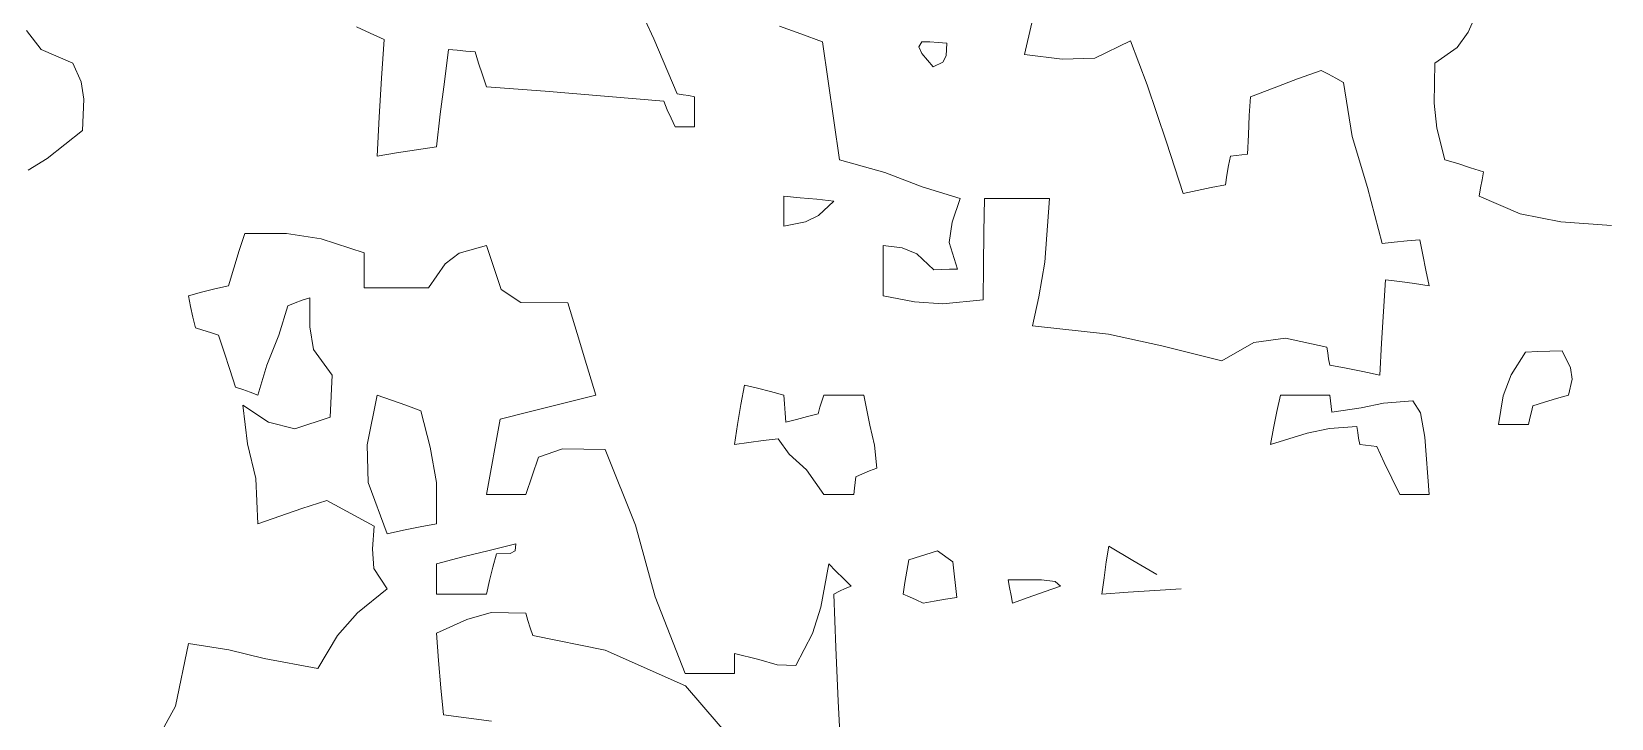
# Model space of a CAD drawing. Header units: millimetres. Extents: x 19901 to 59163, y 13732 to 30178.
# Drawn here: x 29835.7 to 30039.7, y 19697 to 19785.6 of the extents above; entities that cross this region are included whole.
import ezdxf

# ---------------------------------------------------------------- set-up
doc = ezdxf.new("R2010")
doc.units = ezdxf.units.MM
doc.layers.add('Verde', color=86, linetype='Continuous', lineweight=5)

msp = doc.modelspace()

# ---------------------------------------------------------------- linework, layer by layer
at = {"layer": 'Verde', "linetype": 'Continuous'}
for p, q in [((29913.72, 19789.68), (29916.04, 19784.71)), ((30021.24, 19785.56), (30022.64, 19788.76)), ((29964.86, 19786.76), (29963.93, 19782.67)), ((29834.98, 19785.79), (29836.88, 19783.31)), ((29879.39, 19785.44), (29877.62, 19786.24)), ((29881.21, 19784.61), (29879.39, 19785.44)), ((29880.87, 19779.62), (29881.21, 19784.61)), ((29916.04, 19784.71), (29919.06, 19777.59)), ((29935.03, 19785.35), (29932.26, 19786.36)), ((29937.8, 19784.33), (29935.03, 19785.35)), ((30019.8, 19783.59), (30021.24, 19785.56)), ((29836.88, 19783.31), (29840.96, 19781.56)), ((29889.52, 19783.32), (29888.97, 19779.16)), ((29890.63, 19783.23), (29889.52, 19783.32)), ((29891.76, 19783.13), (29890.63, 19783.23)), ((29892.94, 19783.04), (29891.76, 19783.13)), ((29893.4, 19781.56), (29892.94, 19783.04)), ((29938.54, 19779.26), (29937.8, 19784.33)), ((29950.26, 19783.66), (29950.64, 19784.33)), ((29950.64, 19782.82), (29950.26, 19783.66)), ((29950.64, 19784.33), (29951.68, 19784.31)), ((29952.11, 19781.1), (29950.64, 19782.82)), ((29951.68, 19784.31), (29952.76, 19784.24)), ((29952.76, 19784.24), (29953.87, 19784.15)), ((29953.8, 19782.5), (29953.35, 19781.71)), ((29953.87, 19784.15), (29953.8, 19782.5)), ((29963.93, 19782.67), (29968.78, 19782.1)), ((29972.98, 19782.23), (29977.59, 19784.43)), ((29977.59, 19784.43), (29979.77, 19778.75)), ((30016.92, 19781.56), (30019.8, 19783.59)), ((29840.96, 19781.56), (29842.06, 19779.15)), ((29893.89, 19780.06), (29893.4, 19781.56)), ((29953.35, 19781.71), (29952.11, 19781.1)), ((29968.78, 19782.1), (29972.98, 19782.23)), ((29999.19, 19779.53), (30002.24, 19780.64)), ((30002.24, 19780.64), (30003.17, 19780.15)), ((30016.84, 19776.42), (30016.92, 19781.56)), ((29842.06, 19779.15), (29842.39, 19776.9)), ((29880.57, 19774.61), (29880.87, 19779.62)), ((29888.97, 19779.16), (29888.44, 19774.98)), ((29894.41, 19778.52), (29893.89, 19780.06)), ((29902.01, 19777.94), (29894.41, 19778.52)), ((29939.28, 19774.18), (29938.54, 19779.26)), ((29979.77, 19778.75), (29982.24, 19771.36)), ((29993.1, 19777.22), (29996.15, 19778.4)), ((29996.15, 19778.4), (29999.19, 19779.53)), ((30003.17, 19780.15), (30004.11, 19779.62)), ((30004.11, 19779.62), (30005.1, 19779.07)), ((30005.1, 19779.07), (30006.25, 19772.09)), ((29842.39, 19776.9), (29842.25, 19772.89)), ((29909.65, 19777.31), (29902.01, 19777.94)), ((29917.31, 19776.67), (29909.65, 19777.31)), ((29917.77, 19775.56), (29917.31, 19776.67)), ((29919.06, 19777.59), (29919.8, 19777.5)), ((29919.8, 19777.5), (29920.54, 19777.38)), ((29920.54, 19777.38), (29921.28, 19777.22)), ((29921.28, 19777.22), (29921.28, 19775.93)), ((29992.94, 19774.8), (29993.1, 19777.22)), ((30017.18, 19773.19), (30016.84, 19776.42)), ((29880.29, 19769.56), (29880.57, 19774.61)), ((29888.44, 19774.98), (29887.95, 19770.76)), ((29918.26, 19774.46), (29917.77, 19775.56)), ((29918.79, 19773.35), (29918.26, 19774.46)), ((29921.28, 19775.93), (29921.28, 19774.64)), ((29921.28, 19774.64), (29921.28, 19773.35)), ((29992.83, 19772.33), (29992.94, 19774.8)), ((29842.25, 19772.89), (29837.66, 19769.28)), ((29919.62, 19773.35), (29918.79, 19773.35)), ((29920.45, 19773.35), (29919.62, 19773.35)), ((29921.28, 19773.35), (29920.45, 19773.35)), ((29940.02, 19769.1), (29939.28, 19774.18)), ((29992.73, 19769.84), (29992.83, 19772.33)), ((30018.21, 19769.1), (30017.18, 19773.19)), ((29885.37, 19770.39), (29882.81, 19770)), ((29887.95, 19770.76), (29885.37, 19770.39)), ((29982.24, 19771.36), (29984.42, 19764.76)), ((30006.25, 19772.09), (30008.2, 19765.53)), ((29837.66, 19769.28), (29835.22, 19767.75)), ((29882.81, 19770), (29880.29, 19769.56)), ((29945.87, 19767.44), (29940.02, 19769.1)), ((29990.06, 19767.13), (29990.27, 19768.36)), ((29990.27, 19768.36), (29990.52, 19769.56)), ((29990.52, 19769.56), (29991.26, 19769.65)), ((29991.26, 19769.65), (29991.99, 19769.75)), ((29991.99, 19769.75), (29992.73, 19769.84)), ((30019.87, 19768.61), (30018.21, 19769.1)), ((30021.54, 19768.08), (30019.87, 19768.61)), ((29950.69, 19765.59), (29945.87, 19767.44)), ((29989.87, 19765.87), (29990.06, 19767.13)), ((30023.2, 19767.53), (30021.54, 19768.08)), ((30022.83, 19765.47), (30023.01, 19766.51)), ((30023.01, 19766.51), (30023.2, 19767.53)), ((29932.82, 19764.39), (29934.94, 19764.2)), ((29932.82, 19763.1), (29932.82, 19764.39)), ((29934.94, 19764.2), (29937.09, 19764)), ((29955.62, 19764.12), (29950.69, 19765.59)), ((29954.56, 19761.05), (29955.62, 19764.12)), ((29958.76, 19764.12), (29958.67, 19759.77)), ((29961.53, 19764.12), (29958.76, 19764.12)), ((29964.33, 19764.12), (29961.53, 19764.12)), ((29967.16, 19764.12), (29964.33, 19764.12)), ((29966.54, 19755.88), (29967.16, 19764.12)), ((29984.42, 19764.76), (29986.21, 19765.13)), ((29986.21, 19765.13), (29988.03, 19765.5)), ((29988.03, 19765.5), (29989.87, 19765.87)), ((30008.2, 19765.53), (30010.09, 19758.3)), ((30022.64, 19764.39), (30022.83, 19765.47)), ((30027.95, 19762.14), (30022.64, 19764.39)), ((29932.82, 19761.81), (29932.82, 19763.1)), ((29937.09, 19764), (29939.28, 19763.75)), ((29939.28, 19763.75), (29937.32, 19761.9)), ((30033.18, 19761.08), (30027.95, 19762.14)), ((29932.82, 19760.52), (29932.82, 19761.81)), ((29935.64, 19761.07), (29932.82, 19760.52)), ((29937.32, 19761.9), (29935.64, 19761.07)), ((29954.16, 19758.41), (29954.56, 19761.05)), ((30039.72, 19760.61), (30033.18, 19761.08)), ((29862.48, 19757.37), (29863.21, 19759.59)), ((29863.21, 19759.59), (29868.58, 19759.58)), ((29868.58, 19759.58), (29873.07, 19758.89)), ((29873.07, 19758.89), (29878.63, 19757.1)), ((29890.87, 19757.04), (29894.41, 19758.02)), ((29894.41, 19758.02), (29896.3, 19752.37)), ((29945.65, 19758.02), (29948.11, 19757.72)), ((29945.65, 19755.9), (29945.65, 19758.02)), ((29955.25, 19754.98), (29954.16, 19758.41)), ((29958.67, 19759.77), (29958.6, 19755.41)), ((30010.09, 19758.3), (30011.68, 19758.48)), ((30011.68, 19758.48), (30013.32, 19758.64)), ((30013.32, 19758.64), (30014.98, 19758.76)), ((30014.98, 19758.76), (30015.35, 19756.82)), ((29861.76, 19755.13), (29862.48, 19757.37)), ((29878.63, 19757.1), (29878.63, 19755.62)), ((29889.06, 19755.65), (29890.87, 19757.04)), ((29945.65, 19753.75), (29945.65, 19755.9)), ((29948.11, 19757.72), (29949.99, 19756.97)), ((29949.99, 19756.97), (29952.2, 19754.88)), ((30015.35, 19756.82), (30015.75, 19754.86)), ((29861.09, 19752.85), (29861.76, 19755.13)), ((29878.63, 19755.62), (29878.63, 19754.12)), ((29878.63, 19754.12), (29878.63, 19752.58)), ((29886.94, 19752.58), (29889.06, 19755.65)), ((29952.2, 19754.88), (29953.22, 19754.95)), ((29953.22, 19754.95), (29954.24, 19754.97)), ((29954.24, 19754.97), (29955.25, 19754.98)), ((29958.6, 19755.41), (29958.57, 19751.01)), ((29965.74, 19751.43), (29966.54, 19755.88)), ((30015.75, 19754.86), (30016.18, 19752.85)), ((29855.92, 19751.56), (29857.61, 19752.02)), ((29857.61, 19752.02), (29859.34, 19752.46)), ((29859.34, 19752.46), (29861.09, 19752.85)), ((29878.63, 19752.58), (29881.4, 19752.58)), ((29881.4, 19752.58), (29884.17, 19752.58)), ((29884.17, 19752.58), (29886.94, 19752.58)), ((29896.3, 19752.37), (29898.87, 19750.68)), ((29945.65, 19751.56), (29945.65, 19753.75)), ((30010.55, 19753.59), (30010.28, 19749.53)), ((30012.4, 19753.38), (30010.55, 19753.59)), ((30014.27, 19753.13), (30012.4, 19753.38)), ((30016.18, 19752.85), (30014.27, 19753.13)), ((29856.2, 19750.18), (29855.92, 19751.56)), ((29856.5, 19748.79), (29856.2, 19750.18)), ((29868.75, 19750.27), (29867.6, 19746.46)), ((29869.68, 19750.63), (29868.75, 19750.27)), ((29870.62, 19750.98), (29869.68, 19750.63)), ((29871.61, 19751.28), (29870.62, 19750.98)), ((29871.61, 19747.55), (29871.61, 19751.28)), ((29898.87, 19750.68), (29904.94, 19750.64)), ((29904.94, 19750.64), (29906.14, 19746.67)), ((29949.68, 19750.76), (29945.65, 19751.56)), ((29953.38, 19750.51), (29949.68, 19750.76)), ((29958.57, 19751.01), (29953.38, 19750.51)), ((29964.94, 19747.68), (29965.74, 19751.43)), ((29856.84, 19747.41), (29856.5, 19748.79)), ((30010.28, 19749.53), (30010.02, 19745.44)), ((29857.79, 19747.13), (29856.84, 19747.41)), ((29858.78, 19746.82), (29857.79, 19747.13)), ((29859.79, 19746.48), (29858.78, 19746.82)), ((29860.53, 19744.26), (29859.79, 19746.48)), ((29867.6, 19746.46), (29866.02, 19742.6)), ((29872.07, 19744.62), (29871.61, 19747.55)), ((29906.14, 19746.67), (29907.34, 19742.7)), ((29974.75, 19746.61), (29964.94, 19747.68)), ((29981.63, 19745.09), (29974.75, 19746.61)), ((29997.61, 19746.06), (29993.54, 19745.52)), ((30002.98, 19744.91), (29997.61, 19746.06)), ((29861.27, 19742.02), (29860.53, 19744.26)), ((29874.47, 19741.31), (29872.07, 19744.62)), ((29989.41, 19743.16), (29981.63, 19745.09)), ((29993.54, 19745.52), (29989.41, 19743.16)), ((30003.08, 19744.17), (30002.98, 19744.91)), ((30003.19, 19743.41), (30003.08, 19744.17)), ((30010.02, 19745.44), (30009.81, 19741.31)), ((30026.77, 19741.36), (30028.64, 19744.27)), ((30028.64, 19744.27), (30030.21, 19744.36)), ((30030.21, 19744.36), (30031.78, 19744.42)), ((30031.78, 19744.42), (30033.35, 19744.45)), ((30033.35, 19744.45), (30034.43, 19742.27)), ((29862.01, 19739.74), (29861.27, 19742.02)), ((29866.02, 19742.6), (29864.87, 19738.73)), ((29907.34, 19742.7), (29908.54, 19738.73)), ((30003.35, 19742.61), (30003.19, 19743.41)), ((30005.48, 19742.21), (30003.35, 19742.61)), ((30007.62, 19741.77), (30005.48, 19742.21)), ((30009.81, 19741.31), (30007.62, 19741.77)), ((30034.43, 19742.27), (30034.64, 19740.79)), ((29862.94, 19739.44), (29862.01, 19739.74)), ((29874.38, 19739.53), (29874.47, 19741.31)), ((29927.28, 19737.5), (29927.74, 19740.02)), ((29927.74, 19740.02), (29929.41, 19739.62)), ((29929.41, 19739.62), (29931.09, 19739.19)), ((30025.72, 19738.65), (30026.77, 19741.36)), ((30034.64, 19740.79), (30034.18, 19738.73)), ((29863.88, 19739.09), (29862.94, 19739.44)), ((29864.87, 19738.73), (29863.88, 19739.09)), ((29874.2, 19735.87), (29874.29, 19737.71)), ((29874.29, 19737.71), (29874.38, 19739.53)), ((29879.02, 19732.32), (29880.29, 19738.73)), ((29880.29, 19738.73), (29882.14, 19738.08)), ((29882.14, 19738.08), (29884.01, 19737.41)), ((29908.54, 19738.73), (29899.75, 19736.51)), ((29931.09, 19739.19), (29932.82, 19738.73)), ((29932.82, 19738.73), (29932.91, 19737.59)), ((29932.91, 19737.59), (29933, 19736.42)), ((29937.46, 19737.16), (29937.71, 19737.96)), ((29937.71, 19737.96), (29937.99, 19738.73)), ((29937.99, 19738.73), (29939.68, 19738.73)), ((29939.68, 19738.73), (29941.41, 19738.73)), ((29941.41, 19738.73), (29943.16, 19738.73)), ((29943.16, 19738.73), (29943.92, 19734.87)), ((29996.52, 19736.6), (29996.98, 19738.73)), ((29996.98, 19738.73), (29999.1, 19738.73)), ((29999.1, 19738.73), (30001.23, 19738.73)), ((30001.23, 19738.73), (30003.35, 19738.73)), ((30003.35, 19738.73), (30003.44, 19737.99)), ((30003.44, 19737.99), (30003.53, 19737.25)), ((30007.4, 19737.1), (30010.29, 19737.71)), ((30010.29, 19737.71), (30014.06, 19737.99)), ((30014.06, 19737.99), (30015.06, 19736.43)), ((30025.14, 19734.94), (30025.72, 19738.65)), ((30031.07, 19737.8), (30029.57, 19737.34)), ((30032.62, 19738.27), (30031.07, 19737.8)), ((30034.18, 19738.73), (30032.62, 19738.27)), ((29862.93, 19737.44), (29866.26, 19735.24)), ((29863.56, 19732.46), (29862.93, 19737.44)), ((29869.64, 19734.37), (29874.2, 19735.87)), ((29884.01, 19737.41), (29885.92, 19736.7)), ((29885.92, 19736.7), (29887.14, 19732.03)), ((29896.19, 19735.62), (29894.41, 19725.9)), ((29899.75, 19736.51), (29896.19, 19735.62)), ((29926.84, 19734.94), (29927.28, 19737.5)), ((29933, 19736.42), (29933.09, 19735.22)), ((29933.09, 19735.22), (29934.48, 19735.59)), ((29934.48, 19735.59), (29935.86, 19735.96)), ((29935.86, 19735.96), (29937.25, 19736.33)), ((29937.25, 19736.33), (29937.46, 19737.16)), ((29996.08, 19734.48), (29996.52, 19736.6)), ((30003.53, 19737.25), (30003.63, 19736.51)), ((30003.63, 19736.51), (30007.4, 19737.1)), ((30015.06, 19736.43), (30015.61, 19733.3)), ((30029.2, 19735.77), (30029.01, 19734.94)), ((30029.38, 19736.58), (30029.2, 19735.77)), ((30029.57, 19737.34), (30029.38, 19736.58)), ((29866.26, 19735.24), (29869.64, 19734.37)), ((29926.45, 19732.36), (29926.84, 19734.94)), ((29943.92, 19734.87), (29944.55, 19732.25)), ((29995.69, 19732.36), (29996.08, 19734.48)), ((30000.41, 19733.8), (29995.69, 19732.36)), ((30003.3, 19734.4), (30000.41, 19733.8)), ((30006.86, 19734.67), (30003.3, 19734.4)), ((30006.95, 19733.92), (30006.86, 19734.67)), ((30007.07, 19733.16), (30006.95, 19733.92)), ((30026.43, 19734.94), (30025.14, 19734.94)), ((30027.72, 19734.94), (30026.43, 19734.94)), ((30029.01, 19734.94), (30027.72, 19734.94)), ((29864.62, 19727.95), (29863.56, 19732.46)), ((29879.15, 19727.47), (29879.02, 19732.32)), ((29887.14, 19732.03), (29887.96, 19727.45)), ((29901.12, 19730.73), (29904.23, 19731.8)), ((29904.23, 19731.8), (29909.74, 19731.71)), ((29909.74, 19731.71), (29913.67, 19721.96)), ((29928.3, 19732.63), (29926.45, 19732.36)), ((29930.17, 19732.88), (29928.3, 19732.63)), ((29932.08, 19733.1), (29930.17, 19732.88)), ((29933.53, 19731.09), (29932.08, 19733.1)), ((29944.55, 19732.25), (29944.82, 19729.31)), ((30007.23, 19732.36), (30007.07, 19733.16)), ((30007.96, 19732.27), (30007.23, 19732.36)), ((30008.7, 19732.17), (30007.96, 19732.27)), ((30009.44, 19732.08), (30008.7, 19732.17)), ((30010.39, 19730.05), (30009.44, 19732.08)), ((30015.61, 19733.3), (30016.18, 19725.9)), ((29899.49, 19725.9), (29901.12, 19730.73)), ((29935.74, 19729.08), (29933.53, 19731.09)), ((30011.38, 19727.99), (30010.39, 19730.05)), ((29864.87, 19722.11), (29864.62, 19727.95)), ((29881.58, 19720.82), (29879.15, 19727.47)), ((29887.96, 19727.45), (29887.95, 19722.11)), ((29937.99, 19725.9), (29935.74, 19729.08)), ((29942.05, 19727.46), (29941.96, 19726.7)), ((29942.14, 19728.2), (29942.05, 19727.46)), ((29943, 19728.57), (29942.14, 19728.2)), ((29943.9, 19728.94), (29943, 19728.57)), ((29944.82, 19729.31), (29943.9, 19728.94)), ((30012.4, 19725.9), (30011.38, 19727.99)), ((29894.41, 19725.9), (29896.08, 19725.9)), ((29896.08, 19725.9), (29897.76, 19725.9)), ((29897.76, 19725.9), (29899.49, 19725.9)), ((29939.28, 19725.9), (29937.99, 19725.9)), ((29940.57, 19725.9), (29939.28, 19725.9)), ((29941.87, 19725.9), (29940.57, 19725.9)), ((29941.96, 19726.7), (29941.87, 19725.9)), ((30013.62, 19725.9), (30012.4, 19725.9)), ((30014.89, 19725.9), (30013.62, 19725.9)), ((30016.18, 19725.9), (30014.89, 19725.9)), ((29870.56, 19724.11), (29864.87, 19722.11)), ((29873.8, 19725.13), (29870.56, 19724.11)), ((29879.92, 19721.83), (29873.8, 19725.13)), ((29879.71, 19718.89), (29879.92, 19721.83)), ((29883.7, 19721.28), (29881.58, 19720.82)), ((29885.83, 19721.71), (29883.7, 19721.28)), ((29887.95, 19722.11), (29885.83, 19721.71)), ((29913.67, 19721.96), (29916.21, 19712.69)), ((29894.78, 19718.69), (29898.2, 19719.53)), ((29898.2, 19719.53), (29898.11, 19718.62)), ((29974.48, 19717.21), (29974.82, 19719.25)), ((29974.82, 19719.25), (29977.9, 19717.4)), ((29879.88, 19716.35), (29879.71, 19718.89)), ((29887.95, 19716.94), (29891.37, 19717.84)), ((29891.37, 19717.84), (29894.78, 19718.69)), ((29895.71, 19718.23), (29895.25, 19716.54)), ((29897.46, 19718.28), (29895.71, 19718.23)), ((29898.11, 19718.62), (29897.46, 19718.28)), ((29948.7, 19716.02), (29948.97, 19717.49)), ((29948.97, 19717.49), (29952.67, 19718.65)), ((29952.67, 19718.65), (29954.66, 19717.23)), ((29954.66, 19717.23), (29955.16, 19712.6)), ((29974.18, 19715.16), (29974.48, 19717.21)), ((29977.9, 19717.4), (29981.01, 19715.56)), ((29881.58, 19713.71), (29879.88, 19716.35)), ((29887.95, 19715.65), (29887.95, 19716.94)), ((29887.95, 19714.36), (29887.95, 19715.65)), ((29895.25, 19716.54), (29894.81, 19714.81)), ((29937.62, 19711.35), (29938.63, 19716.94)), ((29938.63, 19716.94), (29939.56, 19716.01)), ((29939.56, 19716.01), (29940.51, 19715.07)), ((29948.45, 19714.54), (29948.7, 19716.02)), ((29973.9, 19713.06), (29974.18, 19715.16)), ((29877.76, 19710.62), (29881.58, 19713.71)), ((29887.95, 19713.06), (29887.95, 19714.36)), ((29890.08, 19713.06), (29887.95, 19713.06)), ((29892.23, 19713.06), (29890.08, 19713.06)), ((29894.41, 19713.06), (29892.23, 19713.06)), ((29894.81, 19714.81), (29894.41, 19713.06)), ((29940.02, 19713.43), (29939.28, 19713.06)), ((29939.28, 19713.06), (29939.56, 19706.14)), ((29940.76, 19713.77), (29940.02, 19713.43)), ((29940.51, 19715.07), (29941.5, 19714.08)), ((29941.5, 19714.08), (29940.76, 19713.77)), ((29948.24, 19713.06), (29948.45, 19714.54)), ((29949.07, 19712.69), (29948.24, 19713.06)), ((29961.81, 19714.91), (29966.12, 19714.88)), ((29961.99, 19713.89), (29961.81, 19714.91)), ((29962.18, 19712.88), (29961.99, 19713.89)), ((29966.45, 19713.34), (29964.39, 19712.6)), ((29966.12, 19714.88), (29967.86, 19714.66)), ((29968.55, 19714.08), (29966.45, 19713.34)), ((29967.86, 19714.66), (29968.55, 19714.08)), ((29977.32, 19713.31), (29973.9, 19713.06)), ((29980.73, 19713.52), (29977.32, 19713.31)), ((29984.15, 19713.71), (29980.73, 19713.52)), ((29916.21, 19712.69), (29920.08, 19702.82)), ((29936.51, 19707.95), (29937.62, 19711.35)), ((29949.92, 19712.3), (29949.07, 19712.69)), ((29950.82, 19711.86), (29949.92, 19712.3)), ((29952.23, 19712.14), (29950.82, 19711.86)), ((29953.69, 19712.39), (29952.23, 19712.14)), ((29955.16, 19712.6), (29953.69, 19712.39)), ((29962.36, 19711.86), (29962.18, 19712.88)), ((29964.39, 19712.6), (29962.36, 19711.86)), ((29875.15, 19707.72), (29877.76, 19710.62)), ((29891.87, 19709.78), (29887.95, 19707.99)), ((29895.02, 19710.68), (29891.87, 19709.78)), ((29899.49, 19710.57), (29895.02, 19710.68)), ((29899.77, 19709.64), (29899.49, 19710.57)), ((29900.07, 19708.7), (29899.77, 19709.64)), ((29872.63, 19703.46), (29875.15, 19707.72)), ((29887.95, 19707.99), (29888.23, 19704.48)), ((29900.41, 19707.71), (29900.07, 19708.7)), ((29909.75, 19705.82), (29900.41, 19707.71)), ((29934.39, 19703.83), (29936.51, 19707.95)), ((29854.24, 19698.58), (29855.92, 19706.69)), ((29855.92, 19706.69), (29861.11, 19705.86)), ((29861.11, 19705.86), (29865.71, 19704.73)), ((29920.13, 19701.23), (29909.75, 19705.82)), ((29926.45, 19705.4), (29929.61, 19704.63)), ((29926.45, 19704.57), (29926.45, 19705.4)), ((29939.56, 19706.14), (29939.86, 19699.22)), ((29865.71, 19704.73), (29872.63, 19703.46)), ((29888.23, 19704.48), (29888.53, 19700.97)), ((29926.45, 19703.71), (29926.45, 19704.57)), ((29926.45, 19702.82), (29926.45, 19703.71)), ((29929.61, 19704.63), (29931.96, 19703.93)), ((29931.96, 19703.93), (29934.39, 19703.83)), ((29888.53, 19700.97), (29888.87, 19697.46)), ((29920.08, 19702.82), (29922.2, 19702.82)), ((29926.45, 19693.86), (29920.13, 19701.23)), ((29922.2, 19702.82), (29924.32, 19702.82)), ((29924.32, 19702.82), (29926.45, 19702.82)), ((29939.86, 19699.22), (29940.2, 19692.29)), ((29851.81, 19694.22), (29854.24, 19698.58)), ((29888.87, 19697.46), (29895.08, 19696.66))]:
    msp.add_line(p, q, dxfattribs=at)

doc.saveas('drawing.dxf')
